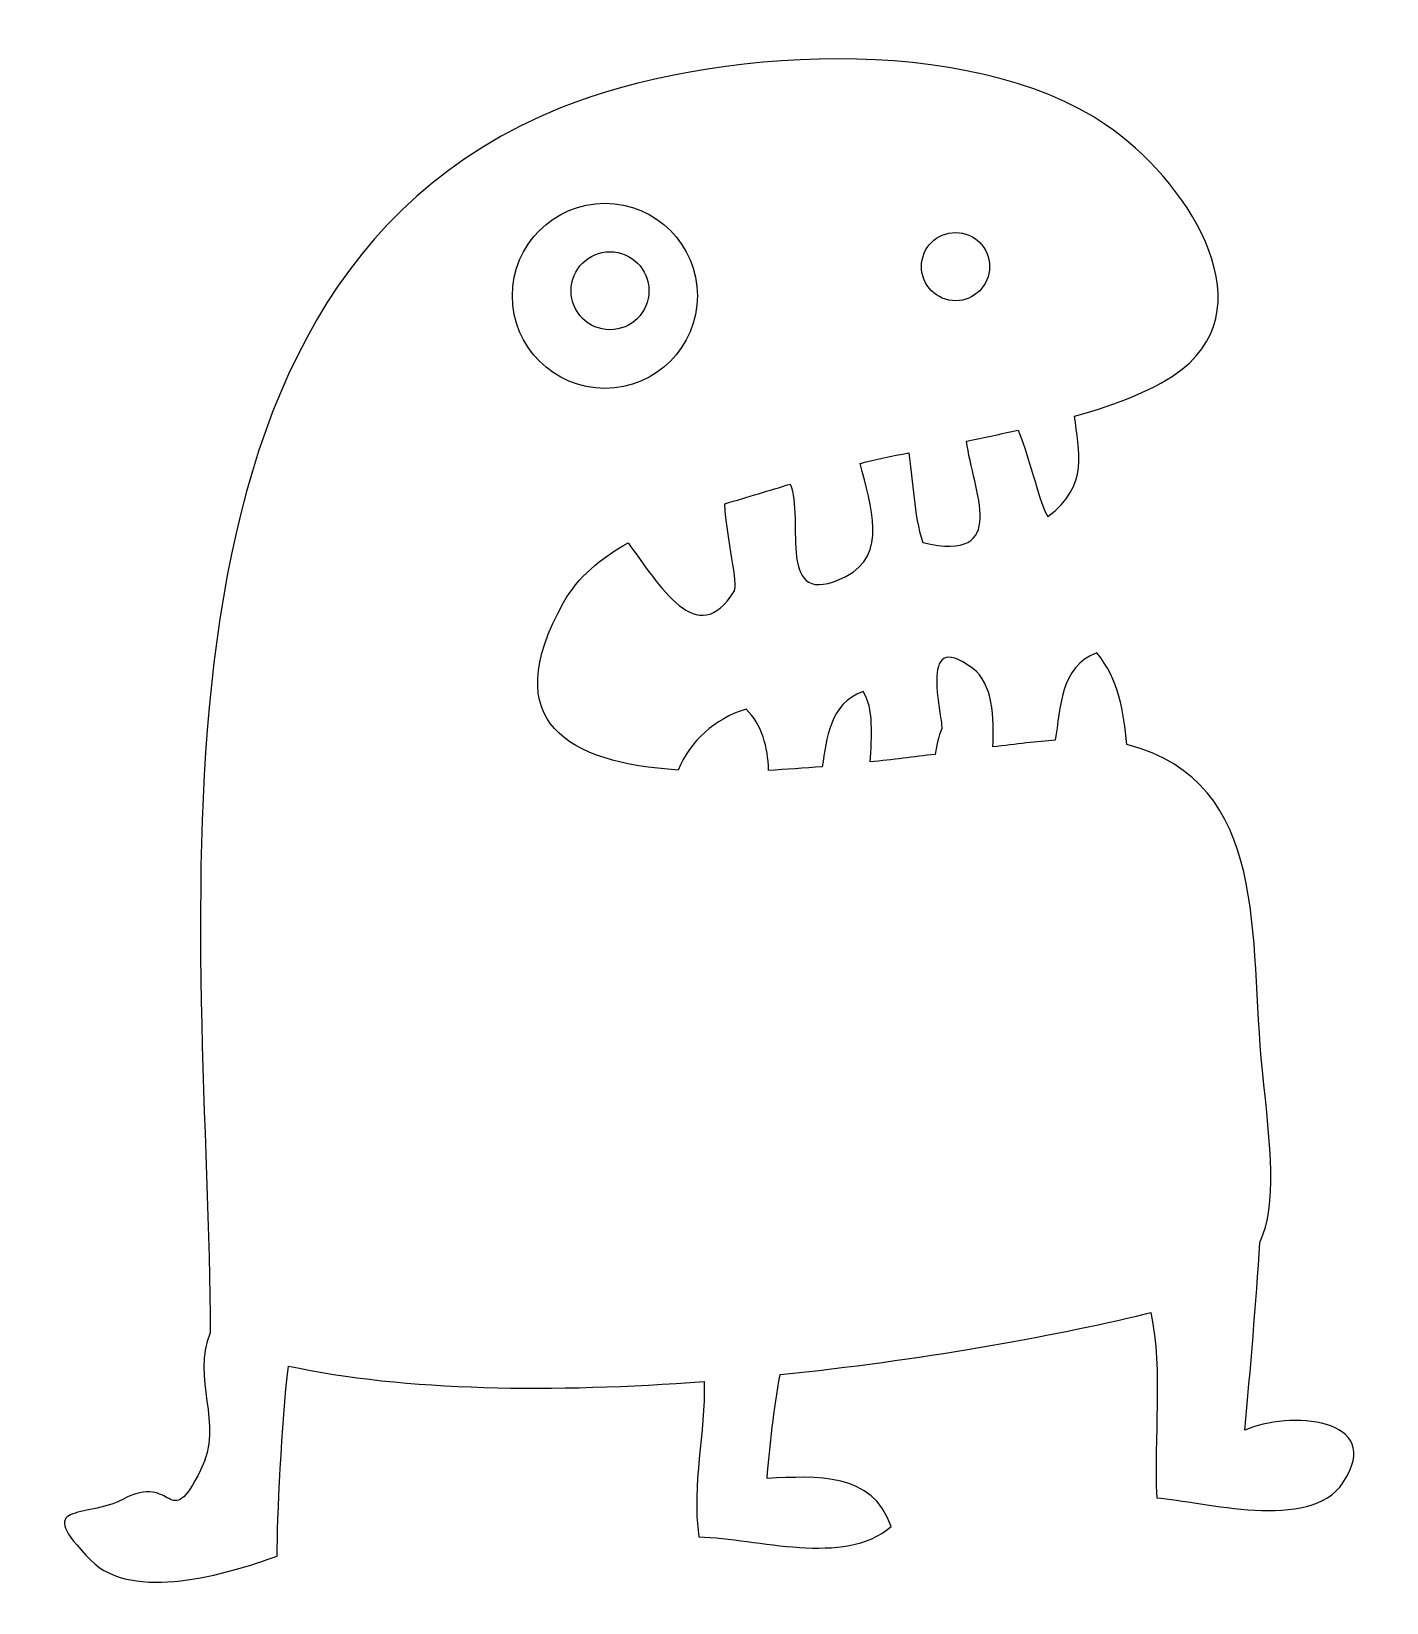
# Model space of a CAD drawing. Header units: centimetres. Extents: x -6.6 to 6.6, y -7.6 to 7.7.
import ezdxf

# ---------------------------------------------------------------- set-up
doc = ezdxf.new("R2010")
doc.units = ezdxf.units.CM
doc.header["$MEASUREMENT"] = 0
doc.layers.add('Camada 1', color=7, linetype='Continuous')

msp = doc.modelspace()

# ---------------------------------------------------------------- linework, layer by layer
at = {"layer": 'Camada 1'}
for points, knots in [([(6.17905, -6.45302), (5.85986, -6.93514), (4.80954, -6.63204), (4.36353, -6.59984), (4.36353, -6.59984), (4.33236, -6.01442), (4.42552, -5.37704), (4.30688, -4.793), (4.30688, -4.793), (4.28828, -4.798), (4.27275, -4.80292), (4.25367, -4.8075), (4.25367, -4.8075), (3.32633, -5.03126), (2.04223, -5.26049), (0.69135, -5.39898), (0.69135, -5.39898), (0.63253, -5.74019), (0.58938, -6.08475), (0.56517, -6.41011), (0.56517, -6.41011), (1.04592, -6.38923), (1.59937, -6.34595), (1.77302, -6.88014), (1.77302, -6.88014), (1.31545, -7.27328), (0.47418, -6.99439), (-0.09978, -6.97968), (-0.09978, -6.97968), (-0.17519, -6.45305), (-0.03202, -5.97643), (-0.04879, -5.4651), (-0.04879, -5.4651), (-1.49884, -5.57458), (-2.96463, -5.56226), (-4.10226, -5.31498), (-4.10226, -5.31498), (-4.16732, -5.86423), (-4.21151, -6.81144), (-4.21164, -7.16807), (-4.21164, -7.16807), (-4.70112, -7.34203), (-5.61944, -7.62014), (-6.02729, -7.20755), (-6.02729, -7.20755), (-6.60707, -6.62166), (-6.07843, -6.80925), (-5.71677, -6.61438), (-5.71677, -6.61438), (-5.20702, -6.34059), (-5.27674, -6.96519), (-4.95742, -6.32908), (-4.95742, -6.32908), (-4.72514, -5.86717), (-5.05553, -5.44146), (-4.86294, -4.99293), (-4.86294, -4.99293), (-4.87966, -1.17243), (-5.81774, 5.18997), (-1.44804, 6.94355), (-1.44804, 6.94355), (0.01291, 7.52989), (2.52952, 7.68933), (3.87183, 6.77705), (3.87183, 6.77705), (4.63169, 6.26048), (5.44192, 5.04932), (4.61227, 4.39892), (4.61227, 4.39892), (4.36316, 4.20353), (3.98804, 4.05938), (3.56333, 3.94021), (3.56333, 3.94021), (3.59712, 3.60469), (3.71232, 3.26327), (3.30227, 2.96268), (3.30227, 2.96268), (3.22919, 3.06013), (3.14003, 3.49201), (3.01205, 3.8044), (3.01205, 3.8044), (2.84536, 3.76707), (2.67674, 3.7319), (2.50849, 3.69783), (2.50849, 3.69783), (2.57186, 3.212), (2.94251, 2.50826), (2.08198, 2.70847), (2.08198, 2.70847), (1.99099, 2.99189), (1.99292, 3.29172), (1.94508, 3.58427), (1.94508, 3.58427), (1.78032, 3.55048), (1.62247, 3.51635), (1.47269, 3.48039), (1.47269, 3.48039), (1.57556, 3.05872), (1.74677, 2.5893), (1.33124, 2.3789), (1.33124, 2.3789), (0.63131, 2.0246), (0.93542, 2.94225), (0.78908, 3.27856), (0.78908, 3.27856), (0.59374, 3.21604), (0.37522, 3.15458), (0.15159, 3.08475), (0.15159, 3.08475), (0.17487, 2.73232), (0.28528, 2.30211), (0.24621, 2.23824), (0.24621, 2.23824), (-0.11585, 1.64608), (-0.48454, 2.29618), (-0.79088, 2.70608), (-0.79088, 2.70608), (-1.05729, 2.55601), (-1.28314, 2.36998), (-1.41964, 2.12386), (-1.41964, 2.12386), (-2.06985, 0.95363), (-1.37871, 0.56446), (-0.30209, 0.49167), (-0.30209, 0.49167), (-0.18147, 0.77565), (0.04695, 0.98906), (0.3604, 1.08674), (0.3604, 1.08674), (0.51553, 0.93267), (0.57228, 0.71902), (0.58006, 0.48876), (0.58006, 0.48876), (0.75175, 0.49731), (0.92677, 0.50966), (1.10211, 0.52413), (1.10211, 0.52413), (1.14984, 0.80062), (1.16834, 1.13691), (1.49986, 1.25769), (1.49986, 1.25769), (1.60911, 1.10447), (1.58328, 0.80652), (1.57098, 0.57059), (1.57098, 0.57059), (1.78675, 0.59424), (1.99886, 0.61967), (2.2023, 0.6452), (2.2023, 0.6452), (2.22101, 0.74185), (2.23871, 0.83014), (2.26485, 0.88727), (2.26485, 0.88727), (2.29784, 0.95947), (2.00582, 1.90806), (2.57047, 1.48211), (2.57047, 1.48211), (2.76695, 1.33392), (2.7788, 1.00515), (2.76534, 0.71688), (2.76534, 0.71688), (2.99458, 0.74559), (3.20021, 0.76945), (3.37417, 0.78422), (3.37417, 0.78422), (3.42783, 1.09664), (3.41812, 1.4987), (3.77888, 1.63478), (3.77888, 1.63478), (3.9942, 1.37522), (4.04055, 1.06175), (4.07331, 0.74102), (4.07331, 0.74102), (5.48058, 0.37034), (5.26108, -1.14112), (5.39361, -2.43586), (5.39361, -2.43586), (5.47203, -3.19765), (5.54294, -3.72909), (5.36892, -4.11152), (5.36892, -4.11152), (5.33217, -4.694), (5.27555, -5.35567), (5.2229, -5.94077), (5.2229, -5.94077), (5.64134, -5.75195), (6.60419, -5.80971), (6.17905, -6.45302)], [0, 0, 0, 0, 0.02083333, 0.02083333, 0.02083333, 0.02083333, 0.04166667, 0.04166667, 0.04166667, 0.04166667, 0.0625, 0.0625, 0.0625, 0.0625, 0.08333333, 0.08333333, 0.08333333, 0.08333333, 0.10416667, 0.10416667, 0.10416667, 0.10416667, 0.125, 0.125, 0.125, 0.125, 0.14583333, 0.14583333, 0.14583333, 0.14583333, 0.16666667, 0.16666667, 0.16666667, 0.16666667, 0.1875, 0.1875, 0.1875, 0.1875, 0.20833333, 0.20833333, 0.20833333, 0.20833333, 0.22916667, 0.22916667, 0.22916667, 0.22916667, 0.25, 0.25, 0.25, 0.25, 0.27083333, 0.27083333, 0.27083333, 0.27083333, 0.29166667, 0.29166667, 0.29166667, 0.29166667, 0.3125, 0.3125, 0.3125, 0.3125, 0.33333333, 0.33333333, 0.33333333, 0.33333333, 0.35416667, 0.35416667, 0.35416667, 0.35416667, 0.375, 0.375, 0.375, 0.375, 0.39583333, 0.39583333, 0.39583333, 0.39583333, 0.41666667, 0.41666667, 0.41666667, 0.41666667, 0.4375, 0.4375, 0.4375, 0.4375, 0.45833333, 0.45833333, 0.45833333, 0.45833333, 0.47916667, 0.47916667, 0.47916667, 0.47916667, 0.5, 0.5, 0.5, 0.5, 0.52083333, 0.52083333, 0.52083333, 0.52083333, 0.54166667, 0.54166667, 0.54166667, 0.54166667, 0.5625, 0.5625, 0.5625, 0.5625, 0.58333333, 0.58333333, 0.58333333, 0.58333333, 0.60416667, 0.60416667, 0.60416667, 0.60416667, 0.625, 0.625, 0.625, 0.625, 0.64583333, 0.64583333, 0.64583333, 0.64583333, 0.66666667, 0.66666667, 0.66666667, 0.66666667, 0.6875, 0.6875, 0.6875, 0.6875, 0.70833333, 0.70833333, 0.70833333, 0.70833333, 0.72916667, 0.72916667, 0.72916667, 0.72916667, 0.75, 0.75, 0.75, 0.75, 0.77083333, 0.77083333, 0.77083333, 0.77083333, 0.79166667, 0.79166667, 0.79166667, 0.79166667, 0.8125, 0.8125, 0.8125, 0.8125, 0.83333333, 0.83333333, 0.83333333, 0.83333333, 0.85416667, 0.85416667, 0.85416667, 0.85416667, 0.875, 0.875, 0.875, 0.875, 0.89583333, 0.89583333, 0.89583333, 0.89583333, 0.91666667, 0.91666667, 0.91666667, 0.91666667, 0.9375, 0.9375, 0.9375, 0.9375, 0.95833333, 0.95833333, 0.95833333, 0.95833333, 1, 1, 1, 1]), ([(-1.01605, 6.01502), (-1.51437, 6.01502), (-1.91833, 5.61124), (-1.91833, 5.11321), (-1.91833, 5.11321), (-1.91833, 4.61505), (-1.51436, 4.21082), (-1.01605, 4.21082), (-1.01605, 4.21082), (-0.51789, 4.21082), (-0.11406, 4.61508), (-0.11406, 5.11321), (-0.11406, 5.11321), (-0.11406, 5.61122), (-0.5179, 6.01502), (-1.01605, 6.01502)], [0, 0, 0, 0, 0.2, 0.2, 0.2, 0.2, 0.4, 0.4, 0.4, 0.4, 0.6, 0.6, 0.6, 0.6, 1, 1, 1, 1]), ([(2.40258, 5.72996), (2.21901, 5.72996), (2.07003, 5.58156), (2.07003, 5.39799), (2.07003, 5.39799), (2.07003, 5.21413), (2.21902, 5.06544), (2.40258, 5.06544), (2.40258, 5.06544), (2.58615, 5.06544), (2.73455, 5.21414), (2.73455, 5.39799), (2.73455, 5.39799), (2.73452, 5.58156), (2.58612, 5.72996), (2.40258, 5.72996)], [0, 0, 0, 0, 0.2, 0.2, 0.2, 0.2, 0.4, 0.4, 0.4, 0.4, 0.6, 0.6, 0.6, 0.6, 1, 1, 1, 1]), ([(-0.96679, 5.54237), (-1.17655, 5.54237), (-1.3466, 5.37193), (-1.3466, 5.16203), (-1.3466, 5.16203), (-1.3466, 4.95237), (-1.17655, 4.78249), (-0.96679, 4.78249), (-0.96679, 4.78249), (-0.75719, 4.78249), (-0.58685, 4.95235), (-0.58685, 5.16203), (-0.58685, 5.16203), (-0.58685, 5.37193), (-0.75718, 5.54237), (-0.96679, 5.54237)], [0, 0, 0, 0, 0.2, 0.2, 0.2, 0.2, 0.4, 0.4, 0.4, 0.4, 0.6, 0.6, 0.6, 0.6, 1, 1, 1, 1])]:
    msp.add_open_spline(points, degree=3, knots=knots, dxfattribs=at)

doc.saveas('drawing.dxf')
